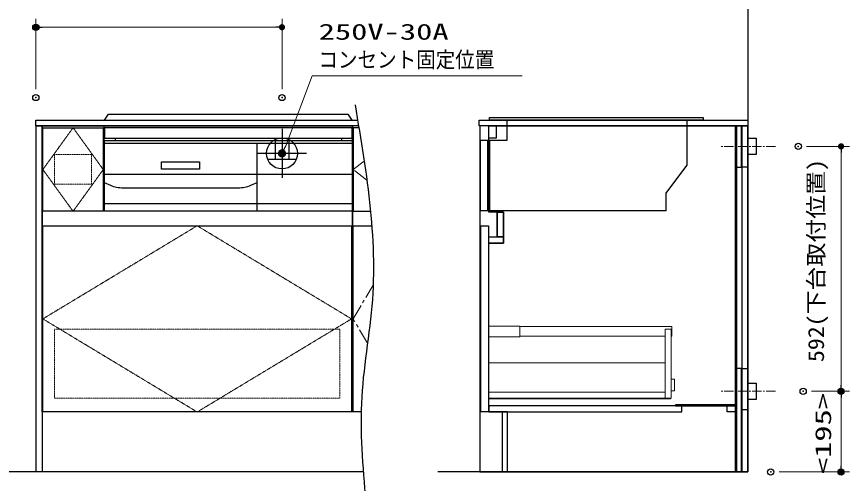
# Model space of a CAD drawing. Units: millimetres, scale not verified. Extents: x -9797 to 9797, y -4555 to 4555.
# Drawn here: x -4053 to -2040, y -328 to 800 of the extents above; entities that cross this region are included whole.
import ezdxf
from ezdxf.enums import TextEntityAlignment as Align

# ---------------------------------------------------------------- set-up
doc = ezdxf.new("R2010")
doc.units = ezdxf.units.MM
doc.header["$LTSCALE"] = 30
doc.header["$PDMODE"] = 32
doc.header["$PDSIZE"] = 15
for name, pattern in [('USER1', [0.375, 0.25, -0.125]), ('USER3', [2, 1.25, -0.25, 0.25, -0.25]), ('USER4', [1.125, 0.75, -0.125, 0.125, -0.125])]:
    doc.linetypes.add(name, pattern=pattern)
for name, color, linetype, lineweight in [('0-0_KABE', 4, 'Continuous', 25), ('0-1_0', 7, 'Continuous', 25), ('0-2_細線ﾚｲﾔｰ', 91, 'USER1', 9), ('0-3_寸法ﾚｲﾔｰ', 30, 'Continuous', 13), ('0-4_DEFPOINTS', 7, 'Continuous', 25), ('0-5_1', 7, 'Continuous', 25)]:
    doc.layers.add(name, color=color, linetype=linetype, lineweight=lineweight)
doc.styles.add('ＭＳ ゴシック', font='')
doc.styles.get('ＭＳ ゴシック').set_extended_font_data('MS Gothic')

# ---------------------------------------------------------------- blocks, each defined once
blk = doc.blocks.new('_DOT')
at = {"layer": '0-1_0', "color": 30}
blk.add_line((-15, 0), (-30, 0), dxfattribs=at)
for points in [[(0, 0), (-15, 0), (-14.88, 1.88)], [(0, 0), (-14.88, -1.88), (-15, 0)], [(0, 0), (-14.88, 1.88), (-14.53, 3.73)], [(0, 0), (-14.53, -3.73), (-14.88, -1.88)], [(0, 0), (-14.53, 3.73), (-13.95, 5.52)], [(0, 0), (-13.95, -5.52), (-14.53, -3.73)], [(0, 0), (-13.95, 5.52), (-13.14, 7.23)], [(0, 0), (-13.14, -7.23), (-13.95, -5.52)], [(0, 0), (-13.14, 7.23), (-12.14, 8.82)], [(0, 0), (-12.14, -8.82), (-13.14, -7.23)], [(0, 0), (-12.14, 8.82), (-10.93, 10.27)], [(0, 0), (-10.93, -10.27), (-12.14, -8.82)], [(0, 0), (-10.93, 10.27), (-9.56, 11.56)], [(0, 0), (-9.56, -11.56), (-10.93, -10.27)], [(0, 0), (-9.56, 11.56), (-8.04, 12.66)], [(0, 0), (-8.04, -12.66), (-9.56, -11.56)], [(0, 0), (-8.04, 12.66), (-6.39, 13.57)], [(0, 0), (-6.39, -13.57), (-8.04, -12.66)], [(0, 0), (-6.39, 13.57), (-4.64, 14.27)], [(0, 0), (-4.64, -14.27), (-6.39, -13.57)], [(0, 0), (-4.64, 14.27), (-2.81, 14.73)], [(0, 0), (-2.81, -14.73), (-4.64, -14.27)], [(0, 0), (-2.81, 14.73), (-0.94, 14.97)], [(0, 0), (-0.94, -14.97), (-2.81, -14.73)], [(0, 0), (-0.94, 14.97), (0.94, 14.97)], [(0, 0), (0.94, -14.97), (-0.94, -14.97)], [(0, 0), (0.94, 14.97), (2.81, 14.73)], [(0, 0), (2.81, 14.73), (4.64, 14.27)], [(0, 0), (4.64, 14.27), (6.39, 13.57)], [(0, 0), (6.39, 13.57), (8.04, 12.66)], [(0, 0), (8.04, 12.66), (9.56, 11.56)], [(0, 0), (9.56, 11.56), (10.93, 10.27)], [(0, 0), (10.93, 10.27), (12.14, 8.82)], [(0, 0), (12.14, 8.82), (13.14, 7.23)], [(0, 0), (13.14, 7.23), (13.95, 5.52)], [(0, 0), (13.95, 5.52), (14.53, 3.73)], [(0, 0), (14.53, 3.73), (14.88, 1.88)], [(0, 0), (14.88, 1.88), (15, 0)], [(0, 0), (2.81, -14.73), (0.94, -14.97)], [(0, 0), (4.64, -14.27), (2.81, -14.73)], [(0, 0), (6.39, -13.57), (4.64, -14.27)], [(0, 0), (8.04, -12.66), (6.39, -13.57)], [(0, 0), (9.56, -11.56), (8.04, -12.66)], [(0, 0), (10.93, -10.27), (9.56, -11.56)], [(0, 0), (12.14, -8.82), (10.93, -10.27)], [(0, 0), (13.14, -7.23), (12.14, -8.82)], [(0, 0), (13.95, -5.52), (13.14, -7.23)], [(0, 0), (14.53, -3.73), (13.95, -5.52)], [(0, 0), (14.88, -1.88), (14.53, -3.73)], [(0, 0), (15, 0), (14.88, -1.88)]]:
    blk.add_solid(points, dxfattribs=at)
blk = doc.blocks.new('A$C5C1B3A85')
at = {"layer": '0-1_0', "color": 1, "lineweight": 30}
for p, q in [((0, 1773.4), (0, -1773.4)), ((-496.2, 1009.7), (-496.2, -426.1)), ((496.2, 1009.7), (496.2, -426.1)), ((1773.4, 0), (-1773.4, 0)), ((-1041.2, -426.1), (1041.2, -426.1))]:
    blk.add_line(p, q, dxfattribs=at)
blk.add_circle((0, 0), 1125, dxfattribs=at)
blk = doc.blocks.new('A$C66026BD6')
at = {"layer": '0-2_細線ﾚｲﾔｰ', "linetype": 'Continuous', "lineweight": 5}
for points in [[(0, 5460), (2280, 5460), (2280, 6225), (0, 6225)], [(12810, 990), (13260, 990), (13260, 6000), (12810, 6000)], [(0, 990), (12810, 990), (12810, 1440), (0, 1440)]]:
    blk.add_lwpolyline(points, close=True, dxfattribs=at)
for points in [[(13260, 5497.5), (13311, 5497.5), (13311, 6187.5), (2280, 6187.5), (2280, 5497.5), (12810, 5497.5)], [(12810, 3552), (0, 3552), (0, 945), (13200, 945), (13200, 990)], [(13260, 1539), (13500, 1539), (13500, 2391), (13260, 2391)]]:
    blk.add_lwpolyline(points, dxfattribs=at)
blk = doc.blocks.new('A$C66036170')
at = {"layer": '0-1_0'}
for points in [[(-450, 25110), (-450, 0), (-17430, 0), (-17430, 4350), (-18780, 4350), (-18780, 16590), (-17730, 16590), (-17730, 18840), (-18780, 18840), (-18780, 25110)], [(-18780, 25110), (-18270, 25110), (-18270, 24210), (-18780, 24210)], [(-900, 25110), (-825, 25110), (-825, 0), (-900, 0)], [(-465, 25110), (-825, 25110), (-825, 22110), (-465, 22110)], [(-450, 25110), (0, 25110), (0, 22110), (-450, 22110)], [(-18198, 18840), (-18180, 18840), (-18180, 17040), (-18198, 17040)], [(-18180, 18840), (-17730, 18840), (-17730, 17040), (-18180, 17040)], [(-19365, 17850), (-18825, 17850), (-18825, 4350), (-19365, 4350)], [(-18780, 17040), (-17730, 17040), (-17730, 16590), (-18780, 16590)], [(-465, 7500), (-825, 7500), (-825, 0), (-465, 0)], [(-450, 7500), (0, 7500), (0, 4500), (-450, 4500)], [(-900, 4875), (-5250, 4875), (-5250, 4800), (-900, 4800)], [(-18780, 4350), (-4800, 4350), (-4800, 4800), (-18780, 4800)], [(-1500, 4800), (-900, 4800), (-900, 4350), (-1500, 4350)]]:
    blk.add_lwpolyline(points, close=True, dxfattribs=at)
at = {"layer": '0-5_1'}
blk.add_lwpolyline([(-17790, 4350), (-17814, 4350), (-17814, 0), (-17790, 0)], close=True, dxfattribs=at)
blk.add_blockref('A$C66026BD6', (-18825, 4350), dxfattribs=at)
blk = doc.blocks.new('A$C660A6056')
at = {"layer": '0-1_0'}
for p, q in [((15074.9, 0), (15074.9, -3285)), ((74.9, -1470), (74.9, -6570)), ((614.9, -1470), (614.9, -6570)), ((764.9, -1470), (764.9, -6570)), ((13574.9, -6570), (74.9, -6570))]:
    blk.add_line(p, q, dxfattribs=at)
for points in [[(2024.9, 0), (2024.9, -1470), (74.9, -1470)], [(13574.9, -6570), (13574.9, -5272.6), (15074.9, -3285)]]:
    blk.add_lwpolyline(points, dxfattribs=at)
blk.add_lwpolyline([(16244.9, 0), (764.9, 0), (764.9, 210), (16244.9, 210)], close=True, dxfattribs=at)
blk = doc.blocks.new('A$C660A62C6')
at = {"layer": '0-1_0'}
for p, q in [((-9000, -1470), (-9000, -6570)), ((-8205, -1314), (-8205, -1470)), ((8205, -1314), (8205, -1470)), ((9000, -1470), (9000, -6570)), ((-9000, -3900), (9000, -3900))]:
    blk.add_line(p, q, dxfattribs=at)
for points in [[(-8955, -534), (8955, -534), (8955, -1314), (-8955, -1314)], [(-4829.3, -3022.4), (-2070.7, -3022.4), (-2070.7, -3551.2), (-4829.3, -3551.2)]]:
    blk.add_lwpolyline(points, close=True, dxfattribs=at)
at = {"layer": '0-5_1'}
for p, q in [((-8970, 0), (8970, 0)), ((-9000, -1470), (9000, -1470)), ((-9000, -1650), (9000, -1650)), ((2100, -6568.4), (2100, -1648.4)), ((-9000, -4518.5), (-8543.1, -4708.9)), ((1643.1, -4708.9), (2100, -4518.5)), ((-7620, -4893.5), (720, -4893.5)), ((-9000, -6030), (9000, -6030)), ((-9000, -6570), (9000, -6570))]:
    blk.add_line(p, q, dxfattribs=at)
blk.add_lwpolyline([(-8970, 0), (-8670, 450), (8670, 450), (8970, 0)], dxfattribs=at)
for centre, start, end in [((-7620, -2493.5), 247.38014, 270), ((720, -2493.5), 270, 292.61986)]:
    blk.add_arc(centre, 2400, start, end, dxfattribs=at)
blk = doc.blocks.new('A$C660A66E9')
at = {"layer": '0-1_0'}
for points in [[(0, 20760), (22500, 20760), (22500, 0), (0, 0)], [(4440, 14550), (60, 14550), (60, 20610), (4440, 20610)], [(60, 0), (60, 13500), (22440, 13500), (22440, 0)]]:
    blk.add_lwpolyline(points, close=True, dxfattribs=at)
at = {"layer": '0-2_細線ﾚｲﾔｰ', "linetype": 'USER4'}
blk.add_lwpolyline([(2250, 20610), (60, 17580), (2250, 14550), (4440, 17580)], close=True, dxfattribs=at)
at = {"layer": '0-2_細線ﾚｲﾔｰ'}
for points in [[(915, 16530), (3585, 16530), (3585, 18660), (915, 18660)], [(915, 990), (21585, 990), (21585, 6000), (915, 6000)]]:
    blk.add_lwpolyline(points, close=True, dxfattribs=at)
at = {"layer": '0-2_細線ﾚｲﾔｰ', "linetype": 'USER3'}
blk.add_lwpolyline([(11250, 13500), (60, 6750), (11250, 0), (22440, 6750)], close=True, dxfattribs=at)
at = {"layer": '0-5_1'}
for p, q in [((4500, 14550), (4500, 20760)), ((22500, 14550), (60, 14550))]:
    blk.add_line(p, q, dxfattribs=at)

msp = doc.modelspace()

# ---------------------------------------------------------------- linework, layer by layer
at = {"layer": '0-0_KABE'}
for p, q in [((-2284.92, 824.86), (-2284.92, -300.14)), ((-3214.53, -300.14), (-4106.91, -300.14)), ((-2284.92, -300.14), (-3034.92, -300.14))]:
    msp.add_line(p, q, dxfattribs=at)
at = {"layer": '0-1_0'}
for p, q in [((-3239.2, -155.14), (-3239.2, 294.86)), ((-3239.2, 294.86), (-3194.26, 294.86))]:
    msp.add_line(p, q, dxfattribs=at)
for points in [[(-3234.75, 587.26), (-3232.09, 571.54), (-3229.44, 555.82), (-3226.8, 540.1), (-3224.19, 524.37), (-3221.61, 508.65), (-3219.08, 492.93), (-3216.59, 477.21), (-3214.17, 461.49), (-3211.81, 445.77), (-3209.53, 430.06), (-3207.33, 414.34), (-3205.23, 398.63), (-3203.22, 382.91), (-3201.33, 367.2), (-3199.55, 351.49), (-3197.9, 335.78), (-3196.39, 320.08), (-3195.02, 304.37), (-3193.8, 288.67), (-3192.74, 272.97), (-3191.85, 257.28), (-3191.13, 241.58), (-3190.6, 225.89), (-3190.27, 210.2), (-3190.14, 194.52), (-3190.22, 178.83), (-3190.52, 163.16), (-3191.04, 147.48), (-3191.8, 131.81), (-3192.81, 116.14), (-3194.06, 100.47), (-3195.55, 84.81), (-3197.22, 69.15), (-3199.04, 53.49), (-3200.98, 37.84), (-3202.99, 22.18), (-3205.05, 6.52), (-3207.11, -9.14), (-3209.14, -24.81)], [(-3226.24, 536.86), (-4006.2, 536.86), (-4006.2, 549.86), (-3228.42, 549.86)], [(-2284.92, 536.86), (-2934.92, 536.86), (-2934.92, 549.86), (-2284.92, 549.86)], [(-3225.43, 531.86), (-3239.2, 531.86), (-3239.2, 329.86), (-3197.31, 329.86)], [(-3209.14, -24.81), (-3211.1, -40.48), (-3212.96, -56.15), (-3214.67, -71.83), (-3216.2, -87.52), (-3217.52, -103.21), (-3218.58, -118.91), (-3219.36, -134.62), (-3219.86, -150.34), (-3220.11, -166.07), (-3220.11, -181.81), (-3219.9, -197.55), (-3219.48, -213.3), (-3218.89, -229.05), (-3218.14, -244.81), (-3217.25, -260.57), (-3216.24, -276.34), (-3215.13, -292.11), (-3213.94, -307.88), (-3212.69, -323.66), (-3211.4, -339.43), (-3210.09, -355.21)]]:
    msp.add_lwpolyline(points, dxfattribs=at)
for points in [[(-4005.19, 536.86), (-3991.19, 536.86), (-3991.19, -300.14), (-4005.19, -300.14)], [(-2932.92, -300.14), (-2284.92, -300.14), (-2284.92, 536.86), (-2932.92, 536.86)], [(-2264.92, 466.86), (-2284.92, 466.86), (-2284.92, 506.86), (-2264.92, 506.86)], [(-2264.92, -125.14), (-2284.92, -125.14), (-2284.92, -85.14), (-2264.92, -85.14)]]:
    msp.add_lwpolyline(points, close=True, dxfattribs=at)
at = {"layer": '0-2_細線ﾚｲﾔｰ', "linetype": 'USER4'}
for p, q in [((-2218.4, 486.86), (-2351.44, 486.86)), ((-2218.4, -105.14), (-2351.43, -105.14))]:
    msp.add_line(p, q, dxfattribs=at)
at = {"layer": '0-2_細線ﾚｲﾔｰ', "linetype": 'USER3'}
for points in [[(-3206.14, 405.53), (-3239.2, 430.86), (-3212.6, 451.07)], [(-3204.45, 11.07), (-3239.2, 69.86), (-3190.88, 151.61)]]:
    msp.add_lwpolyline(points, dxfattribs=at)
at = {"layer": '0-3_寸法ﾚｲﾔｰ'}
for p, q in [((-4006.2, 624.86), (-4006.2, 794.86)), ((-3411.2, 624.86), (-3411.2, 794.86)), ((-3426.2, 774.86), (-3991.2, 774.86)), ((-2143.4, 486.86), (-2039.92, 486.86)), ((-2059.92, 471.86), (-2059.92, -90.14)), ((-2131.52, -105.14), (-2039.92, -105.14)), ((-2131.52, -105.14), (-2039.92, -105.14)), ((-2059.92, -120.14), (-2059.92, -285.14)), ((-2209.92, -300.14), (-2039.92, -300.14))]:
    msp.add_line(p, q, dxfattribs=at)
msp.add_lwpolyline([(-2830.8, 657.16), (-3338.52, 657.16), (-3402.33, 487.79)], dxfattribs=at)
at = {"layer": '0-4_DEFPOINTS'}
for p in [(-4006.2, 774.86), (-4006.2, 604.86), (-3411.2, 604.86), (-2163.4, 486.86), (-2151.52, -105.14), (-2059.92, -105.14), (-2229.92, -300.14), (-2059.92, -300.14)]:
    msp.add_point(p, dxfattribs=at)
at = {"layer": '0-5_1'}
msp.add_lwpolyline([(-3219.96, -155.14), (-3241.2, -155.14), (-3241.2, 536.86)], dxfattribs=at)

# ---------------------------------------------------------------- block references
at = {"layer": '0-1_0', "xscale": 0.03333333, "yscale": 0.03333333}
for name, p in [('A$C660A62C6', (-3541.2, 549.86)), ('A$C660A6056', (-2934.92, 549.86)), ('A$C660A66E9', (-3991.2, -155.14)), ('A$C5C1B3A85', (-3411.2, 469.86))]:
    msp.add_blockref(name, p, dxfattribs=at)
at = {"layer": '0-3_寸法ﾚｲﾔｰ'}
for p, xscale, yscale, rotation in [((-4006.2, 774.86), 0.5, 0.5, 180), ((-3411.2, 469.86), 0.6666667, 0.6666667, 243.67154), ((-2059.92, 486.86), 0.5, 0.5, 90), ((-2059.92, -105.14), 0.5, 0.5, 270), ((-2059.92, -105.14), 0.5, 0.5, 90), ((-2059.92, -300.14), 0.5, 0.5, 270)]:
    msp.add_blockref('_DOT', p, dxfattribs=dict(at, xscale=xscale, yscale=yscale, rotation=rotation))
at = {"layer": '0-3_寸法ﾚｲﾔｰ', "xscale": 0.5, "yscale": 0.5}
msp.add_blockref('_DOT', (-3411.2, 774.86), dxfattribs=at)
at = {"layer": '0-5_1', "xscale": 0.03333333, "yscale": 0.03333333}
msp.add_blockref('A$C66036170', (-2284.92, -300.14), dxfattribs=at)

# ---------------------------------------------------------------- texts
at = {"layer": '0-3_寸法ﾚｲﾔｰ', "color": 7, "style": 'ＭＳ ゴシック'}
for s, width, p in [('250V-30A', 1.5, (-3322.58, 733.06)), ('コンセント固定位置', 0.9, (-3323.09, 665.67))]:
    msp.add_text(s, height=38.48, dxfattribs=dict(at, width=width)).set_placement(p, align=Align.BOTTOM_LEFT)
at = {"layer": '0-3_寸法ﾚｲﾔｰ', "style": 'ＭＳ ゴシック'}
for s, width, p in [('592(下台取付位置)', 1.1, (-2089.66, -34.49)), ('<195>', 1.5, (-2072.52, -305.49))]:
    msp.add_text(s, height=38.49, rotation=90, dxfattribs=dict(at, width=width)).set_placement(p, align=Align.BOTTOM_LEFT)

doc.saveas('drawing.dxf')
